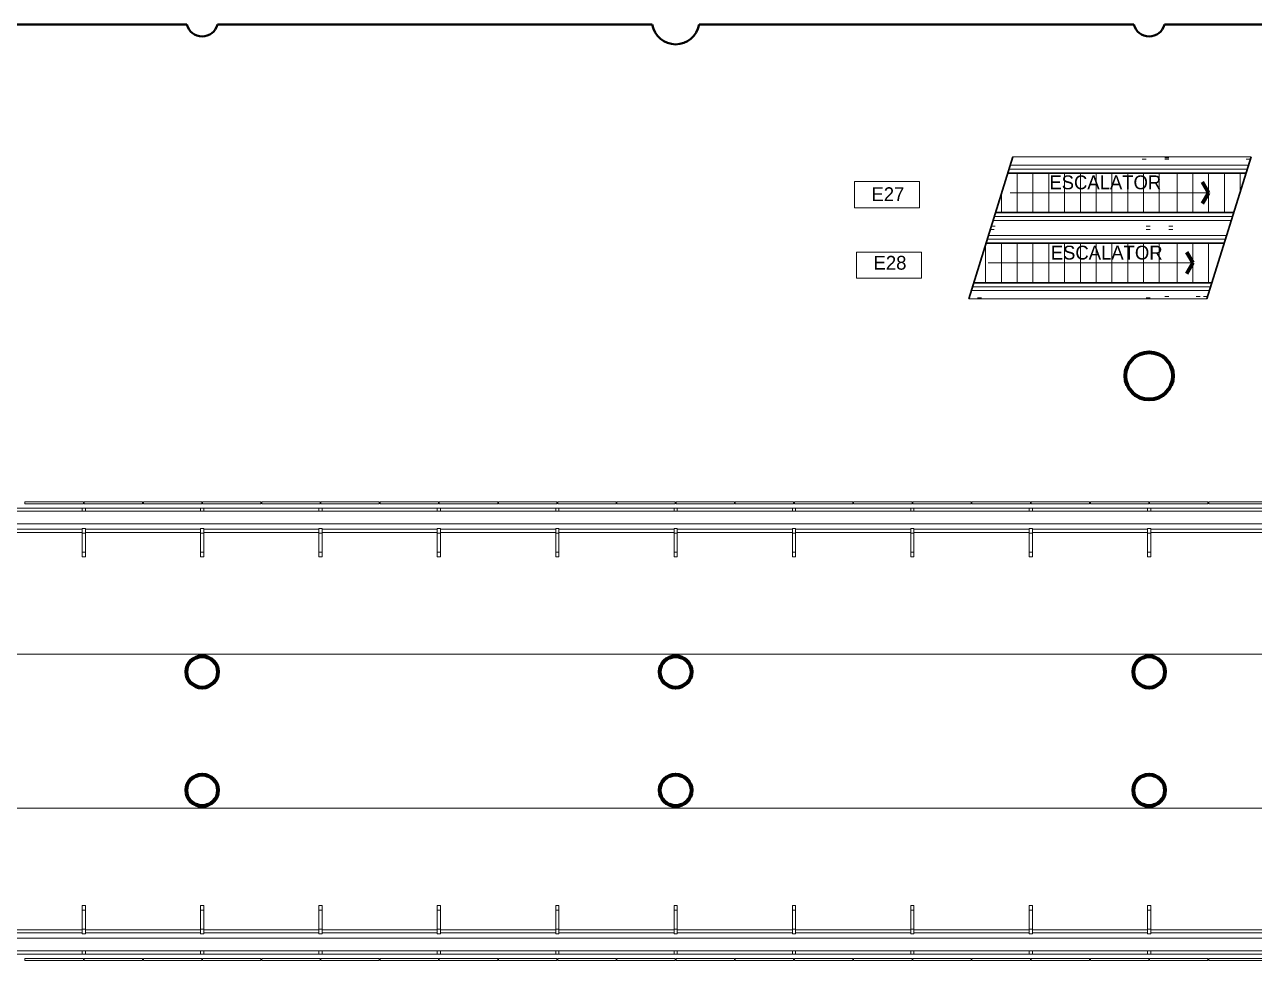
# Model space of a CAD drawing. Header units: metres. Extents: x 1807 to 3745, y 842 to 1968.
# Drawn here: x 3277.5 to 3308.67, y 1416.19 to 1439.9 of the extents above; entities that cross this region are included whole.
import ezdxf
from ezdxf.enums import TextEntityAlignment as Align

# ---------------------------------------------------------------- set-up
doc = ezdxf.new("R2010")
doc.units = ezdxf.units.M
doc.header["$MEASUREMENT"] = 0
doc.linetypes.add('DGN1', pattern=[7.299439, 0, -7.299439])
doc.layers.get('0').update_dxf_attribs({"lineweight": 0})
for name, color, linetype, lineweight in [('Level 1', 7, 'Continuous', 0), ('Level 31', 7, 'Continuous', 0), ('Level 33', 7, 'Continuous', 0)]:
    doc.layers.add(name, color=color, linetype=linetype, lineweight=lineweight)
doc.styles.add('Style-CHAR_FAST_FONT', font='CHAR_FAST_FONT.shx', dxfattribs={"height": 0.2})

# ---------------------------------------------------------------- blocks, each defined once
blk = doc.blocks.new('RFNUM4_54')
at = {"layer": 'Level 33', "color": 7, "linetype": 'Continuous', "lineweight": 13, "extrusion": (0, 0, -1)}
blk.add_lwpolyline([(0, 0), (-0.01097, 0), (-0.01097, 0.00442), (0, 0.00442)], close=True, dxfattribs=at)
at = {"layer": 'Level 33', "color": 7, "linetype": 'Continuous', "lineweight": 13, "style": 'Style-CHAR_FAST_FONT'}
blk.add_text('E27', height=0.002333, dxfattribs=at).set_placement((0.00286, 0.00229), align=Align.MIDDLE_LEFT)
blk = doc.blocks.new('RFNUM4_56')
at = {"layer": 'Level 33', "color": 7, "linetype": 'Continuous', "lineweight": 13, "extrusion": (0, 0, -1)}
blk.add_lwpolyline([(0, 0), (-0.01097, 0), (-0.01097, 0.00442), (0, 0.00442)], close=True, dxfattribs=at)
at = {"layer": 'Level 33', "color": 7, "linetype": 'Continuous', "lineweight": 13, "style": 'Style-CHAR_FAST_FONT'}
blk.add_text('E28', height=0.002333, dxfattribs=at).set_placement((0.00286, 0.00261), align=Align.MIDDLE_LEFT)

msp = doc.modelspace()

# ---------------------------------------------------------------- linework, layer by layer
at = {"layer": 'Level 1', "color": 7, "linetype": 'Continuous', "lineweight": 40}
for p, q in [((3271.456, 1439.9), (3281.613, 1439.9)), ((3282.387, 1439.9), (3293.408, 1439.9)), ((3294.592, 1439.9), (3305.613, 1439.9)), ((3306.387, 1439.9), (3317.613, 1439.9))]:
    msp.add_line(p, q, dxfattribs=at)
at = {"layer": 'Level 1', "color": 7, "linetype": 'Continuous', "lineweight": 30}
for p, q in [((3302.549, 1436.55), (3301.426, 1432.95)), ((3308.584, 1436.55), (3307.461, 1432.95)), ((3302.421, 1436.14), (3305.927, 1436.14)), ((3305.927, 1436.14), (3306.497, 1436.14)), ((3306.497, 1436.14), (3308.434, 1436.14)), ((3302.109, 1435.14), (3305.927, 1435.14)), ((3305.927, 1435.14), (3308.144, 1435.14)), ((3306.497, 1435.14), (3308.07, 1435.14)), ((3301.866, 1434.36), (3305.927, 1434.36)), ((3305.927, 1434.36), (3307.901, 1434.36)), ((3306.497, 1434.36), (3307.787, 1434.36)), ((3301.554, 1433.36), (3307.589, 1433.36)), ((3305.927, 1433.36), (3306.497, 1433.36)), ((3306.497, 1433.36), (3307.423, 1433.36))]:
    msp.add_line(p, q, dxfattribs=at)
at = {"layer": 'Level 1', "color": 7, "linetype": 'Continuous', "lineweight": 13}
for p, q in [((3302.549, 1436.55), (3305.927, 1436.55)), ((3306.497, 1436.55), (3305.927, 1436.55)), ((3308.584, 1436.55), (3306.497, 1436.55)), ((3307.461, 1432.95), (3301.426, 1432.95)), ((3305.927, 1432.95), (3307.273, 1432.95)), ((3306.497, 1432.95), (3307.273, 1432.95)), ((3277.51, 1427.76), (3277.51, 1427.81)), ((3277.51, 1427.81), (3278.99, 1427.81)), ((3278.99, 1427.81), (3278.99, 1427.76)), ((3279.01, 1427.76), (3279.01, 1427.81)), ((3279.01, 1427.81), (3280.49, 1427.81)), ((3280.49, 1427.81), (3280.49, 1427.76)), ((3280.51, 1427.76), (3280.51, 1427.81)), ((3280.51, 1427.81), (3281.99, 1427.81)), ((3281.99, 1427.81), (3281.99, 1427.76)), ((3282.01, 1427.76), (3282.01, 1427.81)), ((3282.01, 1427.81), (3283.49, 1427.81)), ((3283.49, 1427.81), (3283.49, 1427.76)), ((3283.51, 1427.76), (3283.51, 1427.81)), ((3283.51, 1427.81), (3284.99, 1427.81)), ((3284.99, 1427.81), (3284.99, 1427.76)), ((3285.01, 1427.76), (3285.01, 1427.81)), ((3285.01, 1427.81), (3286.49, 1427.81)), ((3286.49, 1427.81), (3286.49, 1427.76)), ((3286.51, 1427.76), (3286.51, 1427.81)), ((3286.51, 1427.81), (3287.99, 1427.81)), ((3287.99, 1427.81), (3287.99, 1427.76)), ((3288.01, 1427.76), (3288.01, 1427.81)), ((3288.01, 1427.81), (3289.49, 1427.81)), ((3289.49, 1427.81), (3289.49, 1427.76)), ((3289.51, 1427.76), (3289.51, 1427.81)), ((3289.51, 1427.81), (3290.99, 1427.81)), ((3290.99, 1427.81), (3290.99, 1427.76)), ((3291.01, 1427.76), (3291.01, 1427.81)), ((3291.01, 1427.81), (3292.49, 1427.81)), ((3292.49, 1427.81), (3292.49, 1427.76)), ((3292.51, 1427.76), (3292.51, 1427.81)), ((3292.51, 1427.81), (3293.99, 1427.81)), ((3293.99, 1427.81), (3293.99, 1427.76)), ((3294.01, 1427.76), (3294.01, 1427.81)), ((3294.01, 1427.81), (3295.49, 1427.81)), ((3295.49, 1427.81), (3295.49, 1427.76)), ((3295.51, 1427.76), (3295.51, 1427.81)), ((3295.51, 1427.81), (3296.99, 1427.81)), ((3296.99, 1427.81), (3296.99, 1427.76)), ((3297.01, 1427.76), (3297.01, 1427.81)), ((3297.01, 1427.81), (3298.49, 1427.81)), ((3298.49, 1427.81), (3298.49, 1427.76)), ((3298.51, 1427.76), (3298.51, 1427.81)), ((3298.51, 1427.81), (3299.99, 1427.81)), ((3299.99, 1427.81), (3299.99, 1427.76)), ((3300.01, 1427.76), (3300.01, 1427.81)), ((3300.01, 1427.81), (3301.49, 1427.81)), ((3301.49, 1427.81), (3301.49, 1427.76)), ((3301.51, 1427.76), (3301.51, 1427.81)), ((3301.51, 1427.81), (3302.99, 1427.81)), ((3302.99, 1427.81), (3302.99, 1427.76)), ((3303.01, 1427.76), (3303.01, 1427.81)), ((3303.01, 1427.81), (3304.49, 1427.81)), ((3304.49, 1427.81), (3304.49, 1427.76)), ((3304.51, 1427.76), (3304.51, 1427.81)), ((3304.51, 1427.81), (3305.99, 1427.81)), ((3305.99, 1427.81), (3305.99, 1427.76)), ((3306.01, 1427.76), (3306.01, 1427.81)), ((3306.01, 1427.81), (3307.49, 1427.81)), ((3307.49, 1427.81), (3307.49, 1427.76)), ((3307.51, 1427.76), (3307.51, 1427.81)), ((3307.51, 1427.81), (3308.99, 1427.81)), ((3278.96, 1427.65), (3279.04, 1427.65)), ((3278.96, 1427.57), (3278.96, 1427.65)), ((3279.04, 1427.57), (3278.96, 1427.57)), ((3279.04, 1427.65), (3279.04, 1427.57)), ((3281.96, 1427.65), (3282.04, 1427.65)), ((3281.96, 1427.57), (3281.96, 1427.65)), ((3282.04, 1427.57), (3281.96, 1427.57)), ((3282.04, 1427.65), (3282.04, 1427.57)), ((3284.96, 1427.65), (3285.04, 1427.65)), ((3284.96, 1427.57), (3284.96, 1427.65)), ((3285.04, 1427.57), (3284.96, 1427.57)), ((3285.04, 1427.65), (3285.04, 1427.57)), ((3287.96, 1427.65), (3288.04, 1427.65)), ((3287.96, 1427.57), (3287.96, 1427.65)), ((3288.04, 1427.57), (3287.96, 1427.57)), ((3288.04, 1427.65), (3288.04, 1427.57)), ((3290.96, 1427.65), (3291.04, 1427.65)), ((3290.96, 1427.57), (3290.96, 1427.65)), ((3291.04, 1427.57), (3290.96, 1427.57)), ((3291.04, 1427.65), (3291.04, 1427.57)), ((3293.96, 1427.65), (3294.04, 1427.65)), ((3293.96, 1427.57), (3293.96, 1427.65)), ((3294.04, 1427.57), (3293.96, 1427.57)), ((3294.04, 1427.65), (3294.04, 1427.57)), ((3296.96, 1427.65), (3297.04, 1427.65)), ((3296.96, 1427.57), (3296.96, 1427.65)), ((3297.04, 1427.57), (3296.96, 1427.57)), ((3297.04, 1427.65), (3297.04, 1427.57)), ((3299.96, 1427.65), (3300.04, 1427.65)), ((3299.96, 1427.57), (3299.96, 1427.65)), ((3300.04, 1427.57), (3299.96, 1427.57)), ((3300.04, 1427.65), (3300.04, 1427.57)), ((3302.96, 1427.65), (3303.04, 1427.65)), ((3302.96, 1427.57), (3302.96, 1427.65)), ((3303.04, 1427.57), (3302.96, 1427.57)), ((3303.04, 1427.65), (3303.04, 1427.57)), ((3305.96, 1427.65), (3306.04, 1427.65)), ((3305.96, 1427.57), (3305.96, 1427.65)), ((3306.04, 1427.57), (3305.96, 1427.57)), ((3306.04, 1427.65), (3306.04, 1427.57)), ((3258.806, 1427.25), (3341.71, 1427.25)), ((3278.96, 1427.135), (3279.04, 1427.135)), ((3278.96, 1427.015), (3278.96, 1427.135)), ((3279.04, 1427.015), (3278.96, 1427.015)), ((3279.04, 1427.135), (3279.04, 1427.015)), ((3281.96, 1427.135), (3282.04, 1427.135)), ((3281.96, 1427.015), (3281.96, 1427.135)), ((3282.04, 1427.015), (3281.96, 1427.015)), ((3282.04, 1427.135), (3282.04, 1427.015)), ((3284.96, 1427.135), (3285.04, 1427.135)), ((3284.96, 1427.015), (3284.96, 1427.135)), ((3285.04, 1427.015), (3284.96, 1427.015)), ((3285.04, 1427.135), (3285.04, 1427.015)), ((3287.96, 1427.135), (3288.04, 1427.135)), ((3287.96, 1427.015), (3287.96, 1427.135)), ((3288.04, 1427.015), (3287.96, 1427.015)), ((3288.04, 1427.135), (3288.04, 1427.015)), ((3290.96, 1427.135), (3291.04, 1427.135)), ((3290.96, 1427.015), (3290.96, 1427.135)), ((3291.04, 1427.015), (3290.96, 1427.015)), ((3291.04, 1427.135), (3291.04, 1427.015)), ((3293.96, 1427.135), (3294.04, 1427.135)), ((3293.96, 1427.015), (3293.96, 1427.135)), ((3294.04, 1427.015), (3293.96, 1427.015)), ((3294.04, 1427.135), (3294.04, 1427.015)), ((3296.96, 1427.135), (3297.04, 1427.135)), ((3296.96, 1427.015), (3296.96, 1427.135)), ((3297.04, 1427.015), (3296.96, 1427.015)), ((3297.04, 1427.135), (3297.04, 1427.015)), ((3299.96, 1427.135), (3300.04, 1427.135)), ((3299.96, 1427.015), (3299.96, 1427.135)), ((3300.04, 1427.015), (3299.96, 1427.015)), ((3300.04, 1427.135), (3300.04, 1427.015)), ((3302.96, 1427.135), (3303.04, 1427.135)), ((3302.96, 1427.015), (3302.96, 1427.135)), ((3303.04, 1427.015), (3302.96, 1427.015)), ((3303.04, 1427.135), (3303.04, 1427.015)), ((3305.96, 1427.135), (3306.04, 1427.135)), ((3305.96, 1427.015), (3305.96, 1427.135)), ((3306.04, 1427.015), (3305.96, 1427.015)), ((3306.04, 1427.135), (3306.04, 1427.015)), ((3278.96, 1426.535), (3279.04, 1426.535)), ((3278.96, 1426.415), (3278.96, 1426.535)), ((3279.04, 1426.535), (3279.04, 1426.415)), ((3281.96, 1426.535), (3282.04, 1426.535)), ((3281.96, 1426.415), (3281.96, 1426.535)), ((3282.04, 1426.535), (3282.04, 1426.415)), ((3284.96, 1426.535), (3285.04, 1426.535)), ((3284.96, 1426.415), (3284.96, 1426.535)), ((3285.04, 1426.535), (3285.04, 1426.415)), ((3287.96, 1426.535), (3288.04, 1426.535)), ((3287.96, 1426.415), (3287.96, 1426.535)), ((3288.04, 1426.535), (3288.04, 1426.415)), ((3290.96, 1426.535), (3291.04, 1426.535)), ((3290.96, 1426.415), (3290.96, 1426.535)), ((3291.04, 1426.535), (3291.04, 1426.415)), ((3293.96, 1426.535), (3294.04, 1426.535)), ((3293.96, 1426.415), (3293.96, 1426.535)), ((3294.04, 1426.535), (3294.04, 1426.415)), ((3296.96, 1426.535), (3297.04, 1426.535)), ((3296.96, 1426.415), (3296.96, 1426.535)), ((3297.04, 1426.535), (3297.04, 1426.415)), ((3299.96, 1426.535), (3300.04, 1426.535)), ((3299.96, 1426.415), (3299.96, 1426.535)), ((3300.04, 1426.535), (3300.04, 1426.415)), ((3302.96, 1426.535), (3303.04, 1426.535)), ((3302.96, 1426.415), (3302.96, 1426.535)), ((3303.04, 1426.535), (3303.04, 1426.415)), ((3305.96, 1426.535), (3306.04, 1426.535)), ((3305.96, 1426.415), (3305.96, 1426.535)), ((3306.04, 1426.535), (3306.04, 1426.415)), ((3279.04, 1426.415), (3278.96, 1426.415)), ((3282.04, 1426.415), (3281.96, 1426.415)), ((3285.04, 1426.415), (3284.96, 1426.415)), ((3288.04, 1426.415), (3287.96, 1426.415)), ((3291.04, 1426.415), (3290.96, 1426.415)), ((3294.04, 1426.415), (3293.96, 1426.415)), ((3297.04, 1426.415), (3296.96, 1426.415)), ((3300.04, 1426.415), (3299.96, 1426.415)), ((3303.04, 1426.415), (3302.96, 1426.415)), ((3306.04, 1426.415), (3305.96, 1426.415)), ((3341.71, 1423.95), (3258.591, 1423.95)), ((3341.71, 1420.05), (3258.591, 1420.05)), ((3279.04, 1417.585), (3278.96, 1417.585)), ((3278.96, 1417.585), (3278.96, 1417.465)), ((3279.04, 1417.465), (3279.04, 1417.585)), ((3282.04, 1417.585), (3281.96, 1417.585)), ((3281.96, 1417.585), (3281.96, 1417.465)), ((3282.04, 1417.465), (3282.04, 1417.585)), ((3285.04, 1417.585), (3284.96, 1417.585)), ((3284.96, 1417.585), (3284.96, 1417.465)), ((3285.04, 1417.465), (3285.04, 1417.585)), ((3288.04, 1417.585), (3287.96, 1417.585)), ((3287.96, 1417.585), (3287.96, 1417.465)), ((3288.04, 1417.465), (3288.04, 1417.585)), ((3291.04, 1417.585), (3290.96, 1417.585)), ((3290.96, 1417.585), (3290.96, 1417.465)), ((3291.04, 1417.465), (3291.04, 1417.585)), ((3294.04, 1417.585), (3293.96, 1417.585)), ((3293.96, 1417.585), (3293.96, 1417.465)), ((3294.04, 1417.465), (3294.04, 1417.585)), ((3297.04, 1417.585), (3296.96, 1417.585)), ((3296.96, 1417.585), (3296.96, 1417.465)), ((3297.04, 1417.465), (3297.04, 1417.585)), ((3300.04, 1417.585), (3299.96, 1417.585)), ((3299.96, 1417.585), (3299.96, 1417.465)), ((3300.04, 1417.465), (3300.04, 1417.585)), ((3303.04, 1417.585), (3302.96, 1417.585)), ((3302.96, 1417.585), (3302.96, 1417.465)), ((3303.04, 1417.465), (3303.04, 1417.585)), ((3306.04, 1417.585), (3305.96, 1417.585)), ((3305.96, 1417.585), (3305.96, 1417.465)), ((3306.04, 1417.465), (3306.04, 1417.585)), ((3278.96, 1417.465), (3279.04, 1417.465)), ((3281.96, 1417.465), (3282.04, 1417.465)), ((3284.96, 1417.465), (3285.04, 1417.465)), ((3287.96, 1417.465), (3288.04, 1417.465)), ((3290.96, 1417.465), (3291.04, 1417.465)), ((3293.96, 1417.465), (3294.04, 1417.465)), ((3296.96, 1417.465), (3297.04, 1417.465)), ((3299.96, 1417.465), (3300.04, 1417.465)), ((3302.96, 1417.465), (3303.04, 1417.465)), ((3305.96, 1417.465), (3306.04, 1417.465)), ((3279.04, 1416.985), (3278.96, 1416.985)), ((3278.96, 1416.985), (3278.96, 1416.865)), ((3279.04, 1416.865), (3279.04, 1416.985)), ((3282.04, 1416.985), (3281.96, 1416.985)), ((3281.96, 1416.985), (3281.96, 1416.865)), ((3282.04, 1416.865), (3282.04, 1416.985)), ((3285.04, 1416.985), (3284.96, 1416.985)), ((3284.96, 1416.985), (3284.96, 1416.865)), ((3285.04, 1416.865), (3285.04, 1416.985)), ((3288.04, 1416.985), (3287.96, 1416.985)), ((3287.96, 1416.985), (3287.96, 1416.865)), ((3288.04, 1416.865), (3288.04, 1416.985)), ((3291.04, 1416.985), (3290.96, 1416.985)), ((3290.96, 1416.985), (3290.96, 1416.865)), ((3291.04, 1416.865), (3291.04, 1416.985)), ((3294.04, 1416.985), (3293.96, 1416.985)), ((3293.96, 1416.985), (3293.96, 1416.865)), ((3294.04, 1416.865), (3294.04, 1416.985)), ((3297.04, 1416.985), (3296.96, 1416.985)), ((3296.96, 1416.985), (3296.96, 1416.865)), ((3297.04, 1416.865), (3297.04, 1416.985)), ((3300.04, 1416.985), (3299.96, 1416.985)), ((3299.96, 1416.985), (3299.96, 1416.865)), ((3300.04, 1416.865), (3300.04, 1416.985)), ((3303.04, 1416.985), (3302.96, 1416.985)), ((3302.96, 1416.985), (3302.96, 1416.865)), ((3303.04, 1416.865), (3303.04, 1416.985)), ((3306.04, 1416.985), (3305.96, 1416.985)), ((3305.96, 1416.985), (3305.96, 1416.865)), ((3306.04, 1416.865), (3306.04, 1416.985)), ((3258.793, 1416.75), (3341.71, 1416.75)), ((3278.96, 1416.865), (3279.04, 1416.865)), ((3281.96, 1416.865), (3282.04, 1416.865)), ((3284.96, 1416.865), (3285.04, 1416.865)), ((3287.96, 1416.865), (3288.04, 1416.865)), ((3290.96, 1416.865), (3291.04, 1416.865)), ((3293.96, 1416.865), (3294.04, 1416.865)), ((3296.96, 1416.865), (3297.04, 1416.865)), ((3299.96, 1416.865), (3300.04, 1416.865)), ((3302.96, 1416.865), (3303.04, 1416.865)), ((3305.96, 1416.865), (3306.04, 1416.865)), ((3279.04, 1416.43), (3278.96, 1416.43)), ((3278.96, 1416.43), (3278.96, 1416.35)), ((3278.96, 1416.35), (3279.04, 1416.35)), ((3279.04, 1416.35), (3279.04, 1416.43)), ((3282.04, 1416.43), (3281.96, 1416.43)), ((3281.96, 1416.43), (3281.96, 1416.35)), ((3281.96, 1416.35), (3282.04, 1416.35)), ((3282.04, 1416.35), (3282.04, 1416.43)), ((3285.04, 1416.43), (3284.96, 1416.43)), ((3284.96, 1416.43), (3284.96, 1416.35)), ((3284.96, 1416.35), (3285.04, 1416.35)), ((3285.04, 1416.35), (3285.04, 1416.43)), ((3288.04, 1416.43), (3287.96, 1416.43)), ((3287.96, 1416.43), (3287.96, 1416.35)), ((3287.96, 1416.35), (3288.04, 1416.35)), ((3288.04, 1416.35), (3288.04, 1416.43)), ((3291.04, 1416.43), (3290.96, 1416.43)), ((3290.96, 1416.43), (3290.96, 1416.35)), ((3290.96, 1416.35), (3291.04, 1416.35)), ((3291.04, 1416.35), (3291.04, 1416.43)), ((3294.04, 1416.43), (3293.96, 1416.43)), ((3293.96, 1416.43), (3293.96, 1416.35)), ((3293.96, 1416.35), (3294.04, 1416.35)), ((3294.04, 1416.35), (3294.04, 1416.43)), ((3297.04, 1416.43), (3296.96, 1416.43)), ((3296.96, 1416.43), (3296.96, 1416.35)), ((3296.96, 1416.35), (3297.04, 1416.35)), ((3297.04, 1416.35), (3297.04, 1416.43)), ((3300.04, 1416.43), (3299.96, 1416.43)), ((3299.96, 1416.43), (3299.96, 1416.35)), ((3299.96, 1416.35), (3300.04, 1416.35)), ((3300.04, 1416.35), (3300.04, 1416.43)), ((3303.04, 1416.43), (3302.96, 1416.43)), ((3302.96, 1416.43), (3302.96, 1416.35)), ((3302.96, 1416.35), (3303.04, 1416.35)), ((3303.04, 1416.35), (3303.04, 1416.43)), ((3306.04, 1416.43), (3305.96, 1416.43)), ((3305.96, 1416.43), (3305.96, 1416.35)), ((3305.96, 1416.35), (3306.04, 1416.35)), ((3306.04, 1416.35), (3306.04, 1416.43)), ((3277.51, 1416.24), (3277.51, 1416.19)), ((3277.51, 1416.19), (3278.99, 1416.19)), ((3278.99, 1416.19), (3278.99, 1416.24)), ((3279.01, 1416.24), (3279.01, 1416.19)), ((3279.01, 1416.19), (3280.49, 1416.19)), ((3280.49, 1416.19), (3280.49, 1416.24)), ((3280.51, 1416.24), (3280.51, 1416.19)), ((3280.51, 1416.19), (3281.99, 1416.19)), ((3281.99, 1416.19), (3281.99, 1416.24)), ((3282.01, 1416.24), (3282.01, 1416.19)), ((3282.01, 1416.19), (3283.49, 1416.19)), ((3283.49, 1416.19), (3283.49, 1416.24)), ((3283.51, 1416.24), (3283.51, 1416.19)), ((3283.51, 1416.19), (3284.99, 1416.19)), ((3284.99, 1416.19), (3284.99, 1416.24)), ((3285.01, 1416.24), (3285.01, 1416.19)), ((3285.01, 1416.19), (3286.49, 1416.19)), ((3286.49, 1416.19), (3286.49, 1416.24)), ((3286.51, 1416.24), (3286.51, 1416.19)), ((3286.51, 1416.19), (3287.99, 1416.19)), ((3287.99, 1416.19), (3287.99, 1416.24)), ((3288.01, 1416.24), (3288.01, 1416.19)), ((3288.01, 1416.19), (3289.49, 1416.19)), ((3289.49, 1416.19), (3289.49, 1416.24)), ((3289.51, 1416.24), (3289.51, 1416.19)), ((3289.51, 1416.19), (3290.99, 1416.19)), ((3290.99, 1416.19), (3290.99, 1416.24)), ((3291.01, 1416.24), (3291.01, 1416.19)), ((3291.01, 1416.19), (3292.49, 1416.19)), ((3292.49, 1416.19), (3292.49, 1416.24)), ((3292.51, 1416.24), (3292.51, 1416.19)), ((3292.51, 1416.19), (3293.99, 1416.19)), ((3293.99, 1416.19), (3293.99, 1416.24)), ((3294.01, 1416.24), (3294.01, 1416.19)), ((3294.01, 1416.19), (3295.49, 1416.19)), ((3295.49, 1416.19), (3295.49, 1416.24)), ((3295.51, 1416.24), (3295.51, 1416.19)), ((3295.51, 1416.19), (3296.99, 1416.19)), ((3296.99, 1416.19), (3296.99, 1416.24)), ((3297.01, 1416.24), (3297.01, 1416.19)), ((3297.01, 1416.19), (3298.49, 1416.19)), ((3298.49, 1416.19), (3298.49, 1416.24)), ((3298.51, 1416.24), (3298.51, 1416.19)), ((3298.51, 1416.19), (3299.99, 1416.19)), ((3299.99, 1416.19), (3299.99, 1416.24)), ((3300.01, 1416.24), (3300.01, 1416.19)), ((3300.01, 1416.19), (3301.49, 1416.19)), ((3301.49, 1416.19), (3301.49, 1416.24)), ((3301.51, 1416.24), (3301.51, 1416.19)), ((3301.51, 1416.19), (3302.99, 1416.19)), ((3302.99, 1416.19), (3302.99, 1416.24)), ((3303.01, 1416.24), (3303.01, 1416.19)), ((3303.01, 1416.19), (3304.49, 1416.19)), ((3304.49, 1416.19), (3304.49, 1416.24)), ((3304.51, 1416.24), (3304.51, 1416.19)), ((3304.51, 1416.19), (3305.99, 1416.19)), ((3305.99, 1416.19), (3305.99, 1416.24)), ((3306.01, 1416.24), (3306.01, 1416.19)), ((3306.01, 1416.19), (3307.49, 1416.19)), ((3307.49, 1416.19), (3307.49, 1416.24)), ((3307.51, 1416.24), (3307.51, 1416.19)), ((3307.51, 1416.19), (3308.99, 1416.19))]:
    msp.add_line(p, q, dxfattribs=at)
at = {"layer": 'Level 1', "color": 7, "linetype": 'DGN1', "lineweight": 0}
for p, q in [((3306.497, 1436.525), (3305.927, 1436.525)), ((3305.927, 1436.49), (3302.53, 1436.49)), ((3306.497, 1436.49), (3305.927, 1436.49)), ((3308.562, 1436.49), (3306.497, 1436.49)), ((3301.975, 1434.71), (3305.927, 1434.71)), ((3302, 1434.79), (3305.927, 1434.79)), ((3305.927, 1434.79), (3308.035, 1434.79)), ((3305.927, 1434.71), (3308.01, 1434.71)), ((3306.497, 1434.79), (3307.943, 1434.79)), ((3306.497, 1434.71), (3307.914, 1434.71)), ((3307.48, 1433.01), (3301.445, 1433.01)), ((3301.648, 1432.975), (3307.469, 1432.975)), ((3306.497, 1433.01), (3305.927, 1433.01)), ((3305.927, 1432.975), (3306.497, 1432.975)), ((3307.295, 1433.01), (3306.497, 1433.01))]:
    msp.add_line(p, q, dxfattribs=at)
at = {"layer": 'Level 1', "color": 7, "linetype": 'Continuous', "lineweight": 0}
for p, q in [((3305.927, 1436.24), (3302.452, 1436.24)), ((3302.483, 1436.34), (3305.927, 1436.34)), ((3305.927, 1436.34), (3306.497, 1436.34)), ((3306.497, 1436.24), (3305.927, 1436.24)), ((3306.497, 1436.34), (3308.507, 1436.34)), ((3308.471, 1436.24), (3306.497, 1436.24)), ((3302.656, 1436.14), (3302.656, 1435.14)), ((3303.056, 1436.14), (3303.056, 1435.14)), ((3303.456, 1436.14), (3303.456, 1435.14)), ((3303.856, 1436.14), (3303.856, 1435.14)), ((3304.256, 1436.14), (3304.256, 1435.14)), ((3304.656, 1436.14), (3304.656, 1435.14)), ((3305.056, 1436.14), (3305.056, 1435.14)), ((3305.456, 1436.14), (3305.456, 1435.14)), ((3305.856, 1436.14), (3305.856, 1435.14)), ((3306.256, 1436.14), (3306.256, 1435.14)), ((3306.706, 1436.14), (3306.706, 1435.14)), ((3307.106, 1436.14), (3307.106, 1435.14)), ((3307.506, 1436.14), (3307.506, 1435.14)), ((3307.906, 1436.14), (3307.906, 1435.14)), ((3308.306, 1436.14), (3308.306, 1435.66)), ((3302.256, 1435.612), (3302.256, 1435.14)), ((3307.506, 1435.64), (3302.479, 1435.64)), ((3305.927, 1435.04), (3302.078, 1435.04)), ((3308.113, 1435.04), (3305.927, 1435.04)), ((3308.034, 1435.04), (3306.497, 1435.04)), ((3302.047, 1434.94), (3305.927, 1434.94)), ((3305.927, 1434.94), (3308.082, 1434.94)), ((3306.497, 1434.94), (3307.998, 1434.94)), ((3301.856, 1434.36), (3301.856, 1433.36)), ((3305.927, 1434.46), (3301.897, 1434.46)), ((3301.928, 1434.56), (3305.927, 1434.56)), ((3302.256, 1434.36), (3302.256, 1433.36)), ((3302.656, 1434.36), (3302.656, 1433.36)), ((3303.056, 1434.36), (3303.056, 1433.36)), ((3303.456, 1434.36), (3303.456, 1433.36)), ((3303.856, 1434.36), (3303.856, 1433.36)), ((3304.256, 1434.36), (3304.256, 1433.36)), ((3304.656, 1434.36), (3304.656, 1433.36)), ((3305.056, 1434.36), (3305.056, 1433.36)), ((3305.456, 1434.36), (3305.456, 1433.36)), ((3305.856, 1434.36), (3305.856, 1433.36)), ((3305.927, 1434.56), (3307.963, 1434.56)), ((3307.932, 1434.46), (3305.927, 1434.46)), ((3306.256, 1434.36), (3306.256, 1433.36)), ((3306.497, 1434.56), (3307.859, 1434.56)), ((3307.823, 1434.46), (3306.497, 1434.46)), ((3306.706, 1434.36), (3306.706, 1433.36)), ((3307.106, 1434.36), (3307.106, 1433.36)), ((3307.506, 1434.36), (3307.506, 1433.36)), ((3307.106, 1433.86), (3301.924, 1433.86)), ((3301.492, 1433.16), (3307.527, 1433.16)), ((3307.558, 1433.26), (3301.523, 1433.26)), ((3306.497, 1433.26), (3305.927, 1433.26)), ((3305.927, 1433.16), (3306.497, 1433.16)), ((3306.497, 1433.16), (3307.35, 1433.16)), ((3276.04, 1427.65), (3278.96, 1427.65)), ((3276.04, 1427.57), (3278.96, 1427.57)), ((3277.51, 1427.76), (3278.99, 1427.76)), ((3279.01, 1427.76), (3280.49, 1427.76)), ((3279.04, 1427.65), (3281.96, 1427.65)), ((3279.04, 1427.57), (3281.96, 1427.57)), ((3280.51, 1427.76), (3281.99, 1427.76)), ((3282.01, 1427.76), (3283.49, 1427.76)), ((3282.04, 1427.65), (3284.96, 1427.65)), ((3282.04, 1427.57), (3284.96, 1427.57)), ((3283.51, 1427.76), (3284.99, 1427.76)), ((3285.01, 1427.76), (3286.49, 1427.76)), ((3285.04, 1427.65), (3287.96, 1427.65)), ((3285.04, 1427.57), (3287.96, 1427.57)), ((3286.51, 1427.76), (3287.99, 1427.76)), ((3288.01, 1427.76), (3289.49, 1427.76)), ((3288.04, 1427.65), (3290.96, 1427.65)), ((3288.04, 1427.57), (3290.96, 1427.57)), ((3289.51, 1427.76), (3290.99, 1427.76)), ((3291.01, 1427.76), (3292.49, 1427.76)), ((3291.04, 1427.65), (3293.96, 1427.65)), ((3291.04, 1427.57), (3293.96, 1427.57)), ((3292.51, 1427.76), (3293.99, 1427.76)), ((3294.01, 1427.76), (3295.49, 1427.76)), ((3294.04, 1427.65), (3296.96, 1427.65)), ((3294.04, 1427.57), (3296.96, 1427.57)), ((3295.51, 1427.76), (3296.99, 1427.76)), ((3297.01, 1427.76), (3298.49, 1427.76)), ((3297.04, 1427.65), (3299.96, 1427.65)), ((3297.04, 1427.57), (3299.96, 1427.57)), ((3298.51, 1427.76), (3299.99, 1427.76)), ((3300.01, 1427.76), (3301.49, 1427.76)), ((3300.04, 1427.65), (3302.96, 1427.65)), ((3300.04, 1427.57), (3302.96, 1427.57)), ((3301.51, 1427.76), (3302.99, 1427.76)), ((3303.01, 1427.76), (3304.49, 1427.76)), ((3303.04, 1427.65), (3305.96, 1427.65)), ((3303.04, 1427.57), (3305.96, 1427.57)), ((3304.51, 1427.76), (3305.99, 1427.76)), ((3306.01, 1427.76), (3307.49, 1427.76)), ((3306.04, 1427.65), (3308.96, 1427.65)), ((3306.04, 1427.57), (3308.96, 1427.57)), ((3307.51, 1427.76), (3308.99, 1427.76)), ((3276.04, 1427.115), (3278.96, 1427.115)), ((3276.04, 1427.035), (3278.96, 1427.035)), ((3278.96, 1426.535), (3278.96, 1427.015)), ((3279.04, 1427.115), (3281.96, 1427.115)), ((3279.04, 1427.035), (3281.96, 1427.035)), ((3279.04, 1426.535), (3279.04, 1427.015)), ((3281.96, 1426.535), (3281.96, 1427.015)), ((3282.04, 1427.115), (3284.96, 1427.115)), ((3282.04, 1427.035), (3284.96, 1427.035)), ((3282.04, 1426.535), (3282.04, 1427.015)), ((3284.96, 1426.535), (3284.96, 1427.015)), ((3285.04, 1427.115), (3287.96, 1427.115)), ((3285.04, 1427.035), (3287.96, 1427.035)), ((3285.04, 1426.535), (3285.04, 1427.015)), ((3287.96, 1426.535), (3287.96, 1427.015)), ((3288.04, 1427.115), (3290.96, 1427.115)), ((3288.04, 1427.035), (3290.96, 1427.035)), ((3288.04, 1426.535), (3288.04, 1427.015)), ((3290.96, 1426.535), (3290.96, 1427.015)), ((3291.04, 1427.115), (3293.96, 1427.115)), ((3291.04, 1427.035), (3293.96, 1427.035)), ((3291.04, 1426.535), (3291.04, 1427.015)), ((3293.96, 1426.535), (3293.96, 1427.015)), ((3294.04, 1427.115), (3296.96, 1427.115)), ((3294.04, 1427.035), (3296.96, 1427.035)), ((3294.04, 1426.535), (3294.04, 1427.015)), ((3296.96, 1426.535), (3296.96, 1427.015)), ((3297.04, 1427.115), (3299.96, 1427.115)), ((3297.04, 1427.035), (3299.96, 1427.035)), ((3297.04, 1426.535), (3297.04, 1427.015)), ((3299.96, 1426.535), (3299.96, 1427.015)), ((3300.04, 1427.115), (3302.96, 1427.115)), ((3300.04, 1427.035), (3302.96, 1427.035)), ((3300.04, 1426.535), (3300.04, 1427.015)), ((3302.96, 1426.535), (3302.96, 1427.015)), ((3303.04, 1427.115), (3305.96, 1427.115)), ((3303.04, 1427.035), (3305.96, 1427.035)), ((3303.04, 1426.535), (3303.04, 1427.015)), ((3305.96, 1426.535), (3305.96, 1427.015)), ((3306.04, 1427.115), (3308.96, 1427.115)), ((3306.04, 1427.035), (3308.96, 1427.035)), ((3306.04, 1426.535), (3306.04, 1427.015)), ((3278.96, 1417.465), (3278.96, 1416.985)), ((3279.04, 1417.465), (3279.04, 1416.985)), ((3281.96, 1417.465), (3281.96, 1416.985)), ((3282.04, 1417.465), (3282.04, 1416.985)), ((3284.96, 1417.465), (3284.96, 1416.985)), ((3285.04, 1417.465), (3285.04, 1416.985)), ((3287.96, 1417.465), (3287.96, 1416.985)), ((3288.04, 1417.465), (3288.04, 1416.985)), ((3290.96, 1417.465), (3290.96, 1416.985)), ((3291.04, 1417.465), (3291.04, 1416.985)), ((3293.96, 1417.465), (3293.96, 1416.985)), ((3294.04, 1417.465), (3294.04, 1416.985)), ((3296.96, 1417.465), (3296.96, 1416.985)), ((3297.04, 1417.465), (3297.04, 1416.985)), ((3299.96, 1417.465), (3299.96, 1416.985)), ((3300.04, 1417.465), (3300.04, 1416.985)), ((3302.96, 1417.465), (3302.96, 1416.985)), ((3303.04, 1417.465), (3303.04, 1416.985)), ((3305.96, 1417.465), (3305.96, 1416.985)), ((3306.04, 1417.465), (3306.04, 1416.985)), ((3276.04, 1416.965), (3278.96, 1416.965)), ((3276.04, 1416.885), (3278.96, 1416.885)), ((3279.04, 1416.965), (3281.96, 1416.965)), ((3279.04, 1416.885), (3281.96, 1416.885)), ((3282.04, 1416.965), (3284.96, 1416.965)), ((3282.04, 1416.885), (3284.96, 1416.885)), ((3285.04, 1416.965), (3287.96, 1416.965)), ((3285.04, 1416.885), (3287.96, 1416.885)), ((3288.04, 1416.965), (3290.96, 1416.965)), ((3288.04, 1416.885), (3290.96, 1416.885)), ((3291.04, 1416.965), (3293.96, 1416.965)), ((3291.04, 1416.885), (3293.96, 1416.885)), ((3294.04, 1416.965), (3296.96, 1416.965)), ((3294.04, 1416.885), (3296.96, 1416.885)), ((3297.04, 1416.965), (3299.96, 1416.965)), ((3297.04, 1416.885), (3299.96, 1416.885)), ((3300.04, 1416.965), (3302.96, 1416.965)), ((3300.04, 1416.885), (3302.96, 1416.885)), ((3303.04, 1416.965), (3305.96, 1416.965)), ((3303.04, 1416.885), (3305.96, 1416.885)), ((3306.04, 1416.965), (3308.96, 1416.965)), ((3306.04, 1416.885), (3308.96, 1416.885)), ((3276.04, 1416.43), (3278.96, 1416.43)), ((3276.04, 1416.35), (3278.96, 1416.35)), ((3279.04, 1416.43), (3281.96, 1416.43)), ((3279.04, 1416.35), (3281.96, 1416.35)), ((3282.04, 1416.43), (3284.96, 1416.43)), ((3282.04, 1416.35), (3284.96, 1416.35)), ((3285.04, 1416.43), (3287.96, 1416.43)), ((3285.04, 1416.35), (3287.96, 1416.35)), ((3288.04, 1416.43), (3290.96, 1416.43)), ((3288.04, 1416.35), (3290.96, 1416.35)), ((3291.04, 1416.43), (3293.96, 1416.43)), ((3291.04, 1416.35), (3293.96, 1416.35)), ((3294.04, 1416.43), (3296.96, 1416.43)), ((3294.04, 1416.35), (3296.96, 1416.35)), ((3297.04, 1416.43), (3299.96, 1416.43)), ((3297.04, 1416.35), (3299.96, 1416.35)), ((3300.04, 1416.43), (3302.96, 1416.43)), ((3300.04, 1416.35), (3302.96, 1416.35)), ((3303.04, 1416.43), (3305.96, 1416.43)), ((3303.04, 1416.35), (3305.96, 1416.35)), ((3306.04, 1416.43), (3308.96, 1416.43)), ((3306.04, 1416.35), (3308.96, 1416.35)), ((3277.51, 1416.24), (3278.99, 1416.24)), ((3279.01, 1416.24), (3280.49, 1416.24)), ((3280.51, 1416.24), (3281.99, 1416.24)), ((3282.01, 1416.24), (3283.49, 1416.24)), ((3283.51, 1416.24), (3284.99, 1416.24)), ((3285.01, 1416.24), (3286.49, 1416.24)), ((3286.51, 1416.24), (3287.99, 1416.24)), ((3288.01, 1416.24), (3289.49, 1416.24)), ((3289.51, 1416.24), (3290.99, 1416.24)), ((3291.01, 1416.24), (3292.49, 1416.24)), ((3292.51, 1416.24), (3293.99, 1416.24)), ((3294.01, 1416.24), (3295.49, 1416.24)), ((3295.51, 1416.24), (3296.99, 1416.24)), ((3297.01, 1416.24), (3298.49, 1416.24)), ((3298.51, 1416.24), (3299.99, 1416.24)), ((3300.01, 1416.24), (3301.49, 1416.24)), ((3301.51, 1416.24), (3302.99, 1416.24)), ((3303.01, 1416.24), (3304.49, 1416.24)), ((3304.51, 1416.24), (3305.99, 1416.24)), ((3306.01, 1416.24), (3307.49, 1416.24)), ((3307.51, 1416.24), (3308.99, 1416.24))]:
    msp.add_line(p, q, dxfattribs=at)
at = {"layer": 'Level 1', "color": 7, "linetype": 'Continuous', "lineweight": 70}
for p, q in [((3307.344, 1435.913), (3307.506, 1435.64)), ((3307.506, 1435.64), (3307.344, 1435.367)), ((3306.944, 1434.133), (3307.106, 1433.86)), ((3307.106, 1433.86), (3306.944, 1433.587))]:
    msp.add_line(p, q, dxfattribs=at)
for centre, radius in [((3306, 1431), 0.6), ((3282, 1423.5), 0.4), ((3294, 1423.5), 0.4), ((3306, 1423.5), 0.4), ((3282, 1420.5), 0.4), ((3294, 1420.5), 0.4), ((3306, 1420.5), 0.4)]:
    msp.add_circle(centre, radius, dxfattribs=at)
at = {"layer": 'Level 1', "color": 7, "linetype": 'Continuous', "lineweight": 40}
for centre, radius, start, end in [((3282, 1440), 0.4, 194.479, 345.521), ((3294, 1440), 0.6, 189.5951, 350.4049), ((3306, 1440), 0.4, 194.479, 345.521)]:
    msp.add_arc(centre, radius, start, end, dxfattribs=at)

# ---------------------------------------------------------------- block references
at = {"color": 1, "linetype": 'Continuous', "lineweight": 13, "xscale": 149.9999906867585, "yscale": 149.9999906867585, "zscale": 149.9999906867585}
for name, p in [('RFNUM4_54', (3298.533, 1435.26)), ('RFNUM4_56', (3298.587, 1433.474))]:
    msp.add_blockref(name, p, dxfattribs=at)

# ---------------------------------------------------------------- texts
at = {"layer": 'Level 31', "color": 7, "linetype": 'Continuous', "lineweight": 13, "style": 'Style-CHAR_FAST_FONT'}
for p in [(3303.471, 1435.903), (3303.506, 1434.123)]:
    msp.add_text('ESCALATOR', height=0.35, dxfattribs=at).set_placement(p, align=Align.MIDDLE_LEFT)

doc.saveas('drawing.dxf')
